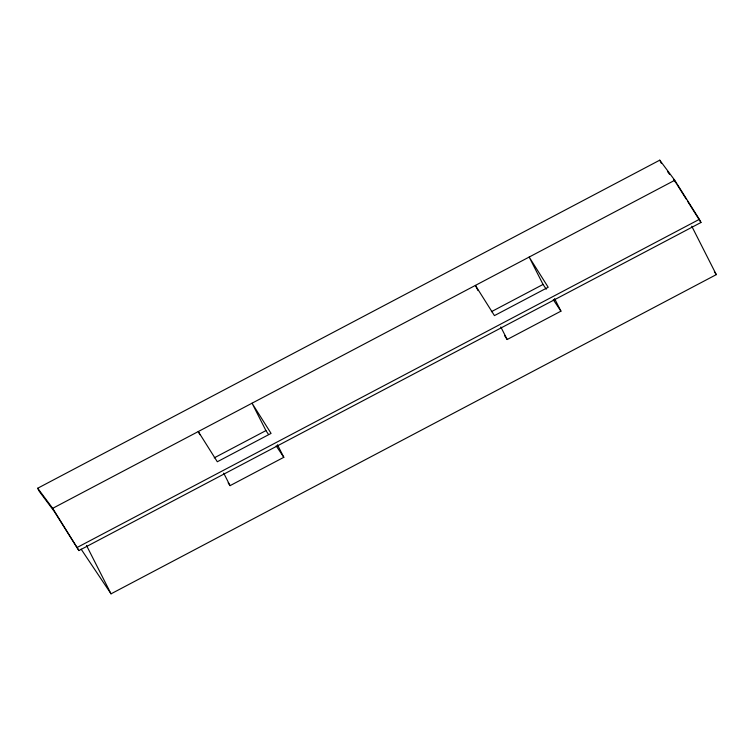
<?xml version="1.0" encoding="UTF-8"?>
<svg xmlns="http://www.w3.org/2000/svg" width="754" height="754" viewBox="0 0 754 754"><rect width="100%" height="100%" fill="white"/><g stroke="black" fill="none" stroke-linecap="round" stroke-linejoin="round"><path stroke-width="1.13" d="M37.7 488.234L659.759 160.168L674.755 180.272L699.363 219.339L700.966 222.496L78.906 550.561L54.297 511.495L39.302 491.401L37.7 488.234L52.686 508.337L78.906 550.561M52.686 508.337L674.755 180.272M214.249 457.857L265.936 430.6L268.49 434.408M491.372 311.704L543.059 284.447L546.254 289.216M77.304 547.395L699.363 219.339M228.142 482.796L230.055 485.651L283.815 457.301L277.453 444.766M504.624 335.69L507.178 339.507L560.938 311.157L554.576 298.612M81.13 549.157L111.036 593.832L716.3 274.626L691.748 226.219M667.497 171.554L669.543 174.297M673.633 179.782L676.357 183.429M714.349 271.713L716.3 274.626M553.276 299.706L560.938 311.157M276.152 445.859L283.815 457.301M676.969 184.41L686.197 199.056M687.431 201.007L700.966 222.496M659.759 160.168L661.362 163.335M543.059 284.447L529.157 257.057L548.196 287.265L494.436 315.615L475.406 285.408L478.036 290.582M500.816 326.963L507.178 339.507M265.936 430.6L252.034 403.202L271.072 433.409L217.312 461.759L198.283 431.552L199.885 434.709M223.693 473.116L230.055 485.651M86.484 545.425L111.036 593.832"/></g></svg>
